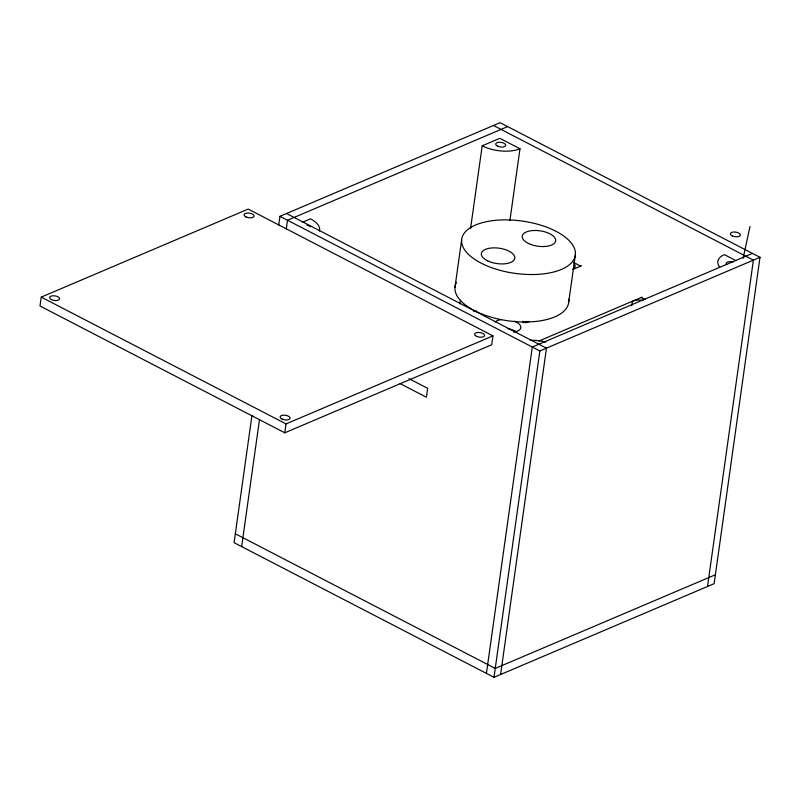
<?xml version="1.0" encoding="UTF-8"?>
<svg xmlns="http://www.w3.org/2000/svg" width="800" height="800" viewBox="0 0 800 800"><rect width="100%" height="100%" fill="white"/><g stroke="black" fill="none" stroke-linecap="round" stroke-linejoin="round"><path stroke-width="1.2" d="M41.25 297.11L40 306.01L284.78 432.81L491.71 344.78L492.96 335.88L248.18 209.08L41.25 297.11L286.03 423.91L492.96 335.88M251.97 415.35L234.08 542.68L493.99 677.32L714.13 583.67L760 257.32L500.08 122.68L279.94 216.33L278.73 224.98M241.65 546.6L259.54 419.27M286.3 228.9L287.51 220.25L507.65 126.6M284.78 432.81L286.03 423.91M454.95 287.46L461.62 239.99M459.97 303.91L460.49 300.21M470.56 228.56L482.19 145.8L499.8 138.31L519.99 148.77L509.92 220.41M486.42 673.4L532.29 347.04L752.43 253.4M493.99 677.32L539.86 350.96L760 257.32M500.6 674.51L546.46 348.16L286.55 213.52M568.73 301.89L575.41 254.42M631.78 305.7L632.4 301.25A13.5 6.21 8 0 1 642.97 300.27M707.53 586.48L753.4 260.13L493.48 125.49M743.11 258.27L750 226.54M302.77 222.13L310.48 218.85A27 12.42 8 0 1 319.4 230.99M473.74 311.61L476.03 310.63M572.94 269.41L581.52 265.76M523.18 322.75L526.48 321.35M529.02 321.42L525.72 322.82L522.69 321.26M538.89 341.03L642.08 297.13M715.38 574.77L495.24 668.42L235.33 533.78M735.74 260.53L724.39 254.65A27 12.42 8 0 0 719.66 266.96M573.71 262.53L580.65 266.13M641.21 297.5L645 299.46M279.94 216.33L539.86 350.96M408.96 378.64L427.67 388.34L426.42 397.24L400 383.55M530.38 340.28A27 12.42 8 0 1 545.74 342.09M726.75 264.64A5.06 2.33 8 0 1 727.43 262.1A5.06 2.33 8 0 1 732.89 262.03M519.99 148.77A27 12.42 8 0 1 482.19 145.8M306.92 225.14A5.06 2.33 8 0 1 310.69 226.8M508.06 328.73A13.5 6.21 8 0 1 516.71 332M514.28 321.19A13.5 6.21 8 0 1 520.85 327.49A13.5 6.21 8 0 1 513.61 332.07M495.34 321.83A13.5 6.21 8 0 1 501.32 319.59M574.21 263.72A13.5 6.21 8 0 1 573.28 269.11M568.64 299.13A57.37 26.4 8 0 1 506.95 320.64A57.37 26.4 8 0 1 456.55 282.25M497.62 146.17A5.06 2.33 8 0 0 505.68 145.53A5.06 2.33 8 0 0 498.82 142.27A5.06 2.33 8 0 0 497.62 146.17M732.55 236.02A5.06 2.33 8 0 0 740.39 235.12A5.06 2.33 8 0 0 733.2 232.04A5.06 2.33 8 0 0 732.55 236.02M51.53 299.67A5.06 2.33 8 0 0 59.59 299.03A5.06 2.33 8 0 0 52.73 295.78A5.06 2.33 8 0 0 51.53 299.67M246.01 216.94A5.06 2.33 8 0 0 254.07 216.3A5.06 2.33 8 0 0 247.21 213.05A5.06 2.33 8 0 0 246.01 216.94M476.51 336.34A5.06 2.33 8 0 0 484.57 335.7A5.06 2.33 8 0 0 477.71 332.45A5.06 2.33 8 0 0 476.51 336.34M282.03 419.07A5.06 2.33 8 0 0 290.09 418.43A5.06 2.33 8 0 0 283.23 415.18A5.06 2.33 8 0 0 282.03 419.07M483.52 264.33A57.37 26.4 8 0 0 574.9 257.1A57.37 26.4 8 0 0 497.12 220.19A57.37 26.4 8 0 0 483.52 264.33M528.65 243.55A16.87 7.76 8 0 0 555.53 241.42A16.87 7.76 8 0 0 532.65 230.57A16.87 7.76 8 0 0 528.65 243.55M487.79 260.93A16.87 7.76 8 0 0 514.67 258.81A16.87 7.76 8 0 0 491.79 247.95A16.87 7.76 8 0 0 487.79 260.93"/></g></svg>
